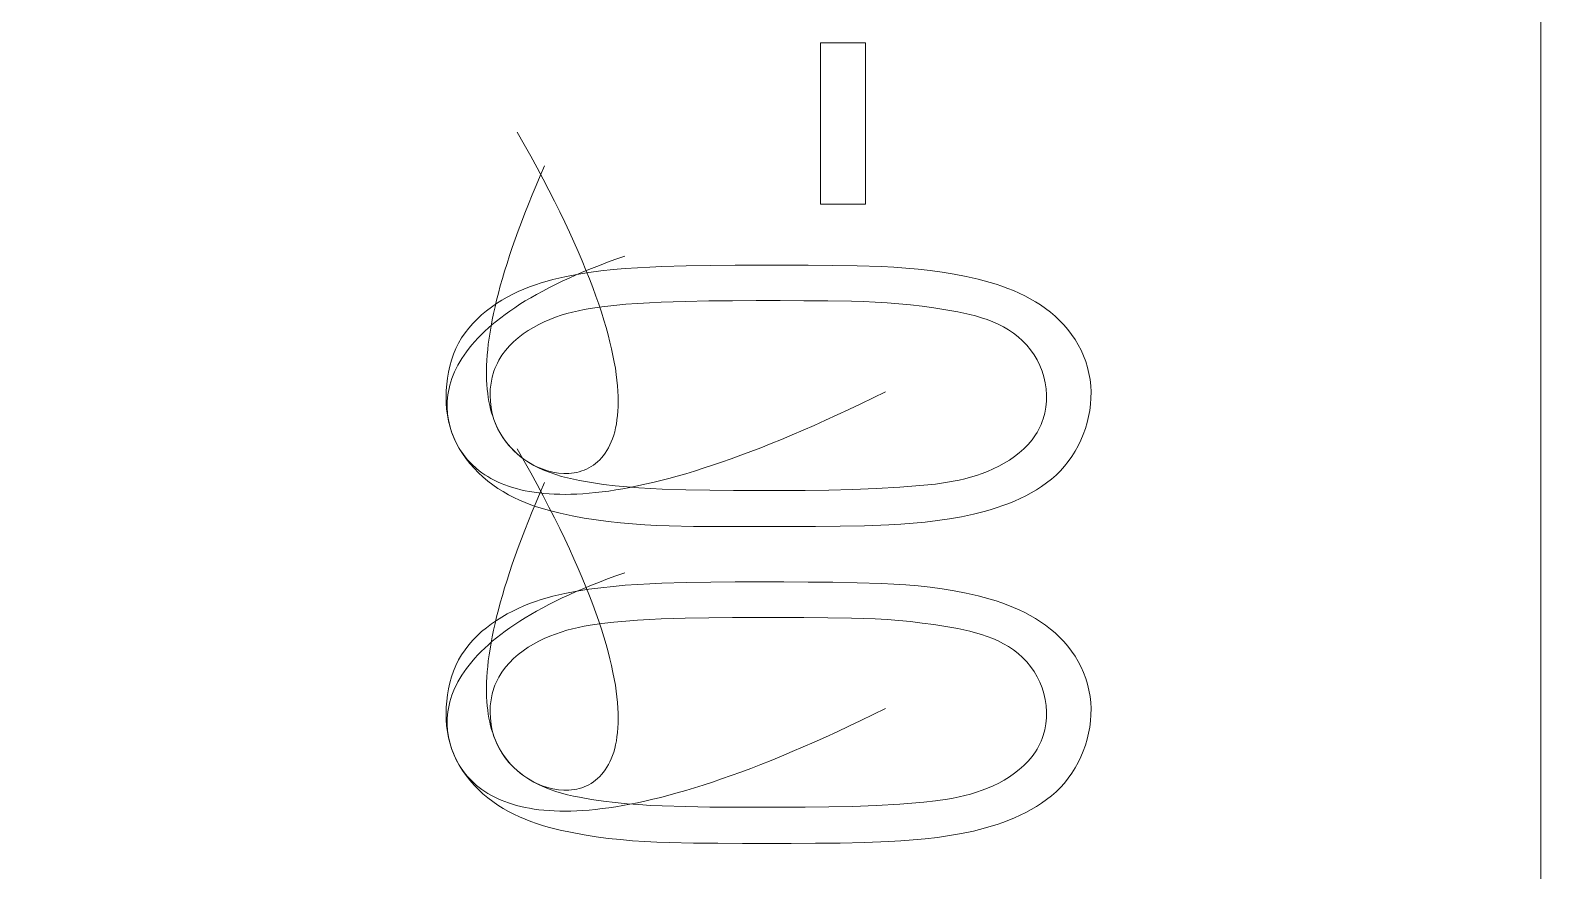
# Model space of a CAD drawing. Header units: millimetres. Extents: x 42356 to 50646, y 31507 to 39566.
# Drawn here: x 47896.203 to 47899.526, y 33828.613 to 33830.461 of the extents above; entities that cross this region are included whole.
import ezdxf

# ---------------------------------------------------------------- set-up
doc = ezdxf.new("R2010")
doc.units = ezdxf.units.MM
doc.set_wipeout_variables(frame=1)
doc.layers.add('000-PI-Oprema', color=30, linetype='Continuous', lineweight=5)

# ---------------------------------------------------------------- blocks, each defined once
blk = doc.blocks.new('6ES7193-6PA00-0AA0')
blk.add_wipeout([(47315.5808, 38480.0409), (47322.5808, 38480.0409), (47322.5808, 38362.9039), (47315.5808, 38362.9039)])
at = {"layer": '000-PI-Oprema'}
for p, q in [((47322.5808, 38362.9039), (47322.5808, 38480.0409)), ((47320.9963, 38436.1665), (47320.9963, 38435.8111)), ((47321.0953, 38436.1665), (47320.9963, 38436.1665)), ((47321.0953, 38435.8111), (47321.0953, 38436.1665)), ((47320.9963, 38435.8111), (47321.0953, 38435.8111)), ((47320.1727, 38435.388), (47320.1727, 38435.3871)), ((47321.5914, 38435.3937), (47321.5914, 38435.3947)), ((47320.1727, 38434.6914), (47320.1727, 38434.6904)), ((47321.5914, 38434.6971), (47321.5914, 38434.698))]:
    blk.add_line(p, q, dxfattribs=at)
for points in [[(47320.3292, 38435.9696), (47320.3443, 38435.9429), (47320.3589, 38435.9168), (47320.3728, 38435.8913), (47320.3862, 38435.8663), (47320.3989, 38435.842), (47320.4111, 38435.8181), (47320.4227, 38435.7948), (47320.4337, 38435.7721), (47320.4441, 38435.7499), (47320.454, 38435.7282), (47320.4633, 38435.7071), (47320.4722, 38435.6865), (47320.4805, 38435.6664), (47320.4882, 38435.6468), (47320.4955, 38435.6277), (47320.5023, 38435.6092), (47320.5086, 38435.5911), (47320.5144, 38435.5735), (47320.5198, 38435.5565), (47320.5247, 38435.5399), (47320.5291, 38435.5238), (47320.5332, 38435.5082), (47320.5368, 38435.493), (47320.5399, 38435.4783), (47320.5427, 38435.4641), (47320.5451, 38435.4503), (47320.547, 38435.437), (47320.5486, 38435.4242), (47320.5498, 38435.4117), (47320.5507, 38435.3998), (47320.5512, 38435.3882), (47320.5514, 38435.3771), (47320.5512, 38435.3664), (47320.5507, 38435.3561), (47320.5499, 38435.3463), (47320.5487, 38435.3368), (47320.5473, 38435.3278), (47320.5456, 38435.3191), (47320.5436, 38435.3109), (47320.5414, 38435.303), (47320.5389, 38435.2955), (47320.5361, 38435.2885), (47320.5331, 38435.2817), (47320.5299, 38435.2754), (47320.5265, 38435.2694), (47320.5228, 38435.2638), (47320.5189, 38435.2585), (47320.5149, 38435.2536), (47320.5106, 38435.2491), (47320.5062, 38435.2448), (47320.5017, 38435.241), (47320.4969, 38435.2374), (47320.492, 38435.2342), (47320.487, 38435.2313), (47320.4819, 38435.2287), (47320.4766, 38435.2265), (47320.4713, 38435.2245), (47320.4658, 38435.2228), (47320.4602, 38435.2215), (47320.4546, 38435.2204), (47320.4431, 38435.2192), (47320.4315, 38435.219), (47320.4197, 38435.22), (47320.4078, 38435.222), (47320.396, 38435.225), (47320.3842, 38435.2289), (47320.3726, 38435.2338), (47320.3613, 38435.2396), (47320.3503, 38435.2462), (47320.3397, 38435.2536), (47320.3296, 38435.2618), (47320.32, 38435.2708), (47320.311, 38435.2804), (47320.3027, 38435.2907), (47320.2952, 38435.3016), (47320.2886, 38435.3131), (47320.2829, 38435.3251), (47320.2781, 38435.3376), (47320.2744, 38435.3506), (47320.2718, 38435.3638), (47320.2702, 38435.3773), (47320.2696, 38435.3908), (47320.2701, 38435.4044), (47320.2716, 38435.4177), (47320.2742, 38435.4309), (47320.2779, 38435.4437), (47320.2801, 38435.45), (47320.2827, 38435.4561), (47320.2855, 38435.462), (47320.2885, 38435.4679), (47320.2954, 38435.479), (47320.3032, 38435.4896), (47320.3119, 38435.4995), (47320.3214, 38435.5089), (47320.3315, 38435.5177), (47320.3422, 38435.5258), (47320.3534, 38435.5334), (47320.3649, 38435.5404), (47320.3768, 38435.5468), (47320.3888, 38435.5526), (47320.4011, 38435.5579), (47320.4134, 38435.5627), (47320.4259, 38435.5669), (47320.4384, 38435.5707), (47320.4511, 38435.5741), (47320.4639, 38435.5771), (47320.4767, 38435.5797), (47320.4896, 38435.582), (47320.5155, 38435.5858), (47320.5416, 38435.5888), (47320.5678, 38435.5911), (47320.5939, 38435.593), (47320.62, 38435.5945), (47320.6462, 38435.5957), (47320.6984, 38435.5974), (47320.7507, 38435.5984), (47320.8029, 38435.599), (47320.8552, 38435.5992), (47320.9075, 38435.5992), (47320.9598, 38435.5989), (47321.0122, 38435.5985), (47321.0647, 38435.5978), (47321.0908, 38435.597), (47321.1168, 38435.596), (47321.1427, 38435.5944), (47321.1684, 38435.5924), (47321.1941, 38435.5899), (47321.2198, 38435.5869), (47321.2458, 38435.5833), (47321.272, 38435.5793), (47321.2984, 38435.5746), (47321.3115, 38435.5719), (47321.3246, 38435.5689), (47321.3375, 38435.5655), (47321.3503, 38435.5617), (47321.3629, 38435.5574), (47321.3751, 38435.5526), (47321.3871, 38435.5473), (47321.3987, 38435.5414), (47321.41, 38435.5348), (47321.4207, 38435.5275), (47321.431, 38435.5195), (47321.4408, 38435.5107), (47321.4499, 38435.5012), (47321.4584, 38435.491), (47321.466, 38435.4801), (47321.4729, 38435.4687), (47321.4789, 38435.4568), (47321.4838, 38435.4444), (47321.4878, 38435.4316), (47321.4907, 38435.4185), (47321.4926, 38435.4052), (47321.4935, 38435.3918), (47321.4933, 38435.3784), (47321.492, 38435.3651), (47321.4896, 38435.352), (47321.4862, 38435.3393), (47321.4841, 38435.333), (47321.4816, 38435.3269), (47321.479, 38435.3209), (47321.476, 38435.3151), (47321.4728, 38435.3094), (47321.4693, 38435.3038), (47321.4616, 38435.2931), (47321.453, 38435.283), (47321.4437, 38435.2735), (47321.4336, 38435.2646), (47321.4229, 38435.2563), (47321.4118, 38435.2486), (47321.4002, 38435.2414), (47321.3883, 38435.2349), (47321.3762, 38435.2289), (47321.364, 38435.2236), (47321.3517, 38435.2188), (47321.3392, 38435.2145), (47321.3266, 38435.2108), (47321.3139, 38435.2074), (47321.3012, 38435.2045), (47321.2884, 38435.2019), (47321.2755, 38435.1996), (47321.2495, 38435.1959), (47321.2234, 38435.1931), (47321.1973, 38435.1908), (47321.1711, 38435.1888), (47321.1188, 38435.1857), (47321.0666, 38435.1836), (47321.0144, 38435.1823), (47320.9623, 38435.1817), (47320.9101, 38435.1815), (47320.8578, 38435.1816), (47320.8053, 38435.1817), (47320.7527, 38435.1821), (47320.7004, 38435.1829), (47320.6484, 38435.1845), (47320.6225, 38435.1857), (47320.5967, 38435.1873), (47320.5709, 38435.1894), (47320.5449, 38435.1919), (47320.5188, 38435.1951)], [(47320.5188, 38435.1951), (47320.4925, 38435.1989), (47320.4661, 38435.2035), (47320.4529, 38435.2062), (47320.4399, 38435.2093), (47320.4269, 38435.2127), (47320.4142, 38435.2166), (47320.4016, 38435.2209), (47320.3893, 38435.2257), (47320.3774, 38435.231), (47320.3657, 38435.2369), (47320.3545, 38435.2435), (47320.3437, 38435.2507), (47320.3334, 38435.2586), (47320.3235, 38435.2673), (47320.3143, 38435.2768), (47320.3056, 38435.2871), (47320.2976, 38435.2983), (47320.2939, 38435.3042), (47320.2903, 38435.3104), (47320.2869, 38435.3168), (47320.2837, 38435.3234), (47320.2807, 38435.3304), (47320.2779, 38435.3375), (47320.2753, 38435.345), (47320.2729, 38435.3527), (47320.2707, 38435.3606), (47320.2688, 38435.3689), (47320.267, 38435.3774), (47320.2655, 38435.3862), (47320.2643, 38435.3953), (47320.2632, 38435.4048), (47320.2624, 38435.4145), (47320.2619, 38435.4245), (47320.2616, 38435.4349), (47320.2616, 38435.4455), (47320.2619, 38435.4565), (47320.2624, 38435.4678), (47320.2632, 38435.4795), (47320.2643, 38435.4915), (47320.2657, 38435.5038), (47320.2674, 38435.5165), (47320.2694, 38435.5296), (47320.2716, 38435.543), (47320.2742, 38435.5568), (47320.2771, 38435.5709), (47320.2804, 38435.5855), (47320.2839, 38435.6004), (47320.2878, 38435.6157), (47320.292, 38435.6314), (47320.2966, 38435.6475), (47320.3015, 38435.664), (47320.3068, 38435.681), (47320.3124, 38435.6983), (47320.3184, 38435.7161), (47320.3247, 38435.7342), (47320.3315, 38435.7528), (47320.3386, 38435.7719), (47320.3461, 38435.7914), (47320.354, 38435.8113), (47320.3622, 38435.8317), (47320.3709, 38435.8526), (47320.38, 38435.8739), (47320.3895, 38435.8957)], [(47321.1391, 38435.3988), (47321.1119, 38435.3853), (47321.085, 38435.3723), (47321.0587, 38435.3598), (47321.0329, 38435.3477), (47321.0075, 38435.3361), (47320.9826, 38435.3249), (47320.9581, 38435.3142), (47320.9342, 38435.3039), (47320.9107, 38435.2941), (47320.8876, 38435.2847), (47320.865, 38435.2757), (47320.8428, 38435.2672), (47320.8211, 38435.259), (47320.7998, 38435.2513), (47320.7789, 38435.244), (47320.7585, 38435.237), (47320.7385, 38435.2305), (47320.719, 38435.2243), (47320.6998, 38435.2186), (47320.6811, 38435.2132), (47320.6628, 38435.2081), (47320.6449, 38435.2035), (47320.6274, 38435.1991), (47320.6103, 38435.1952), (47320.5936, 38435.1916), (47320.5772, 38435.1883), (47320.5613, 38435.1854), (47320.5458, 38435.1828), (47320.5306, 38435.1805), (47320.5159, 38435.1785), (47320.5014, 38435.1769), (47320.4874, 38435.1755), (47320.4737, 38435.1745), (47320.4604, 38435.1737), (47320.4475, 38435.1733), (47320.4349, 38435.1731), (47320.4227, 38435.1732), (47320.4108, 38435.1736), (47320.3992, 38435.1742), (47320.388, 38435.1751), (47320.3771, 38435.1763), (47320.3666, 38435.1777), (47320.3564, 38435.1793), (47320.3465, 38435.1812), (47320.3369, 38435.1834), (47320.3277, 38435.1857), (47320.3187, 38435.1883), (47320.3101, 38435.1911), (47320.3018, 38435.1941), (47320.2937, 38435.1973), (47320.286, 38435.2007), (47320.2786, 38435.2043), (47320.2714, 38435.2081), (47320.2646, 38435.2121), (47320.258, 38435.2162), (47320.2517, 38435.2206), (47320.2457, 38435.225), (47320.2399, 38435.2297), (47320.2292, 38435.2394), (47320.2195, 38435.2497), (47320.2109, 38435.2606), (47320.2032, 38435.2719), (47320.1964, 38435.2837), (47320.1906, 38435.2958), (47320.1856, 38435.3083), (47320.1815, 38435.3211), (47320.1782, 38435.3341), (47320.1757, 38435.3474), (47320.174, 38435.3608), (47320.173, 38435.3743), (47320.1727, 38435.3879), (47320.1731, 38435.4016), (47320.1741, 38435.4152), (47320.1757, 38435.4287), (47320.178, 38435.4422), (47320.181, 38435.4554), (47320.1847, 38435.4684), (47320.1891, 38435.4812), (47320.1943, 38435.4936), (47320.2002, 38435.5056), (47320.2069, 38435.5171), (47320.2144, 38435.5282), (47320.2226, 38435.5388), (47320.2315, 38435.549), (47320.241, 38435.5586), (47320.251, 38435.5678), (47320.2615, 38435.5766), (47320.2724, 38435.5848), (47320.2837, 38435.5926), (47320.2953, 38435.5999), (47320.3072, 38435.6068), (47320.3194, 38435.6131), (47320.3316, 38435.619), (47320.3441, 38435.6244), (47320.3566, 38435.6294), (47320.3693, 38435.634), (47320.382, 38435.6382), (47320.3949, 38435.6421), (47320.4079, 38435.6456), (47320.434, 38435.6517), (47320.4604, 38435.6567), (47320.4869, 38435.661), (47320.5135, 38435.6645), (47320.5402, 38435.6674), (47320.567, 38435.6697), (47320.5938, 38435.6716), (47320.6206, 38435.673), (47320.6475, 38435.6742), (47320.7012, 38435.6757), (47320.7549, 38435.6767), (47320.8086, 38435.6773), (47320.8622, 38435.6774), (47320.9159, 38435.6772), (47320.9696, 38435.6769), (47321.0234, 38435.6764), (47321.0772, 38435.6756), (47321.1309, 38435.6739), (47321.1577, 38435.6725), (47321.1844, 38435.6707), (47321.211, 38435.6684), (47321.2375, 38435.6655), (47321.2639, 38435.6619), (47321.2904, 38435.6576), (47321.3168, 38435.6524), (47321.3432, 38435.6464), (47321.3695, 38435.6392), (47321.3826, 38435.6352), (47321.3955, 38435.6309), (47321.4083, 38435.6262), (47321.4209, 38435.6211), (47321.4333, 38435.6157), (47321.4455, 38435.6098), (47321.4574, 38435.6035), (47321.469, 38435.5968), (47321.4804, 38435.5896), (47321.4914, 38435.5819), (47321.502, 38435.5737), (47321.5123, 38435.5649), (47321.5222, 38435.5557), (47321.5315, 38435.5458), (47321.5404, 38435.5355), (47321.5487, 38435.5248), (47321.5564, 38435.5136), (47321.5634, 38435.5019), (47321.5697, 38435.49), (47321.5752, 38435.4776), (47321.5799, 38435.465), (47321.5838, 38435.452), (47321.5869, 38435.4389), (47321.5892, 38435.4256), (47321.5907, 38435.4121), (47321.5914, 38435.3985), (47321.5913, 38435.3849), (47321.5904, 38435.3713), (47321.5887, 38435.3578), (47321.5862, 38435.3443), (47321.583, 38435.331), (47321.5791, 38435.3179), (47321.5745, 38435.305), (47321.5692, 38435.2924), (47321.5632, 38435.2801), (47321.5566, 38435.2681), (47321.5494, 38435.2566), (47321.5415, 38435.2455), (47321.533, 38435.235), (47321.524, 38435.225), (47321.5144, 38435.2156), (47321.5043, 38435.2067), (47321.4938, 38435.1983), (47321.4828, 38435.1905), (47321.4715, 38435.1832), (47321.4598, 38435.1763), (47321.4478, 38435.1699), (47321.4355, 38435.1639), (47321.4231, 38435.1584), (47321.4105, 38435.1532), (47321.3977, 38435.1484), (47321.3849, 38435.144), (47321.372, 38435.1399), (47321.359, 38435.1361), (47321.3329, 38435.1294), (47321.3066, 38435.1238), (47321.2802, 38435.1192), (47321.2536, 38435.1154), (47321.2269, 38435.1123), (47321.2002, 38435.1099), (47321.1734, 38435.1079), (47321.1466, 38435.1063), (47321.0929, 38435.1041), (47321.0393, 38435.1029), (47320.9856, 38435.1024), (47320.9319, 38435.1021), (47320.8782, 38435.1021), (47320.8245, 38435.1022), (47320.7708, 38435.1024), (47320.7171, 38435.1028), (47320.6634, 38435.1039), (47320.6366, 38435.1049), (47320.6098, 38435.1062)], [(47320.6098, 38435.1062), (47320.5831, 38435.108), (47320.5563, 38435.1104), (47320.5296, 38435.1133), (47320.503, 38435.1168), (47320.4765, 38435.121), (47320.45, 38435.1259), (47320.4237, 38435.1316), (47320.3975, 38435.1382), (47320.3846, 38435.1419), (47320.3718, 38435.146), (47320.3591, 38435.1504), (47320.3465, 38435.1552), (47320.3341, 38435.1605), (47320.3219, 38435.1662), (47320.3099, 38435.1724), (47320.2982, 38435.1791), (47320.2866, 38435.1863), (47320.2754, 38435.1941), (47320.2644, 38435.2025), (47320.2539, 38435.2114), (47320.2438, 38435.2207), (47320.2342, 38435.2305), (47320.2251, 38435.2408), (47320.2166, 38435.2515), (47320.2087, 38435.2627), (47320.2016, 38435.2742), (47320.1951, 38435.2861), (47320.1895, 38435.2983), (47320.1847, 38435.3108), (47320.1809, 38435.3237), (47320.1779, 38435.3369), (47320.176, 38435.3503), (47320.1751, 38435.3639), (47320.1754, 38435.3778), (47320.1768, 38435.3919), (47320.1779, 38435.399), (47320.1794, 38435.4061), (47320.1812, 38435.4133), (47320.1833, 38435.4205), (47320.1857, 38435.4278), (47320.1884, 38435.4351), (47320.1915, 38435.4424), (47320.195, 38435.4498), (47320.1988, 38435.4572), (47320.203, 38435.4646), (47320.2075, 38435.472), (47320.2124, 38435.4794), (47320.2177, 38435.4868), (47320.2234, 38435.4943), (47320.2294, 38435.5018), (47320.2359, 38435.5092), (47320.2428, 38435.5167), (47320.2501, 38435.5242), (47320.2578, 38435.5317), (47320.2659, 38435.5391), (47320.2745, 38435.5466), (47320.2835, 38435.5541), (47320.2929, 38435.5615), (47320.3028, 38435.5689), (47320.3132, 38435.5763), (47320.324, 38435.5837), (47320.3353, 38435.5911), (47320.347, 38435.5984), (47320.3593, 38435.6057), (47320.372, 38435.613), (47320.3853, 38435.6203), (47320.399, 38435.6275), (47320.4133, 38435.6347), (47320.4281, 38435.6418), (47320.4434, 38435.6489), (47320.4592, 38435.6559), (47320.4755, 38435.6629), (47320.4924, 38435.6699), (47320.5099, 38435.6768), (47320.5279, 38435.6836), (47320.5465, 38435.6904), (47320.5656, 38435.6971)], [(47320.3292, 38435.2729), (47320.3443, 38435.2462), (47320.3589, 38435.2202), (47320.3728, 38435.1946), (47320.3862, 38435.1697), (47320.3989, 38435.1453), (47320.4111, 38435.1215), (47320.4227, 38435.0982), (47320.4337, 38435.0754), (47320.4441, 38435.0532), (47320.454, 38435.0316), (47320.4633, 38435.0104), (47320.4722, 38434.9898), (47320.4805, 38434.9697), (47320.4882, 38434.9501), (47320.4955, 38434.9311), (47320.5023, 38434.9125), (47320.5086, 38434.8945), (47320.5144, 38434.8769), (47320.5198, 38434.8598), (47320.5247, 38434.8432), (47320.5291, 38434.8271), (47320.5332, 38434.8115), (47320.5368, 38434.7964), (47320.5399, 38434.7817), (47320.5427, 38434.7675), (47320.5451, 38434.7537), (47320.547, 38434.7404), (47320.5486, 38434.7275), (47320.5498, 38434.7151), (47320.5507, 38434.7031), (47320.5512, 38434.6916), (47320.5514, 38434.6804), (47320.5512, 38434.6698), (47320.5507, 38434.6595), (47320.5499, 38434.6496), (47320.5487, 38434.6402), (47320.5473, 38434.6311), (47320.5456, 38434.6225), (47320.5436, 38434.6142), (47320.5414, 38434.6064), (47320.5389, 38434.5989), (47320.5361, 38434.5918), (47320.5331, 38434.5851), (47320.5299, 38434.5787), (47320.5265, 38434.5728), (47320.5228, 38434.5671), (47320.5189, 38434.5619), (47320.5149, 38434.557), (47320.5106, 38434.5524), (47320.5062, 38434.5482), (47320.5017, 38434.5443), (47320.4969, 38434.5408), (47320.492, 38434.5375), (47320.487, 38434.5346), (47320.4819, 38434.5321), (47320.4766, 38434.5298), (47320.4713, 38434.5278), (47320.4658, 38434.5262), (47320.4602, 38434.5248), (47320.4546, 38434.5238), (47320.4431, 38434.5225), (47320.4315, 38434.5224), (47320.4197, 38434.5233), (47320.4078, 38434.5253), (47320.396, 38434.5283), (47320.3842, 38434.5323), (47320.3726, 38434.5371), (47320.3613, 38434.5429), (47320.3503, 38434.5495), (47320.3397, 38434.557), (47320.3296, 38434.5652), (47320.32, 38434.5741), (47320.311, 38434.5837), (47320.3027, 38434.594), (47320.2952, 38434.6049), (47320.2886, 38434.6164), (47320.2829, 38434.6285), (47320.2781, 38434.641), (47320.2744, 38434.6539), (47320.2718, 38434.6672), (47320.2702, 38434.6806), (47320.2696, 38434.6942), (47320.2701, 38434.7077), (47320.2716, 38434.7211), (47320.2742, 38434.7343), (47320.2779, 38434.7471), (47320.2801, 38434.7533), (47320.2827, 38434.7594), (47320.2855, 38434.7654), (47320.2885, 38434.7712), (47320.2954, 38434.7824), (47320.3032, 38434.7929), (47320.3119, 38434.8029), (47320.3214, 38434.8123), (47320.3315, 38434.821), (47320.3422, 38434.8292), (47320.3534, 38434.8367), (47320.3649, 38434.8437), (47320.3768, 38434.8501), (47320.3888, 38434.856), (47320.4011, 38434.8613), (47320.4134, 38434.866), (47320.4259, 38434.8703), (47320.4384, 38434.8741), (47320.4511, 38434.8774), (47320.4639, 38434.8804), (47320.4767, 38434.8831), (47320.4896, 38434.8854), (47320.5155, 38434.8892), (47320.5416, 38434.8921), (47320.5678, 38434.8944), (47320.5939, 38434.8963), (47320.62, 38434.8979), (47320.6462, 38434.8991), (47320.6984, 38434.9008), (47320.7507, 38434.9017), (47320.8029, 38434.9023), (47320.8552, 38434.9026), (47320.9075, 38434.9025), (47320.9598, 38434.9023), (47321.0122, 38434.9019), (47321.0647, 38434.9011), (47321.0908, 38434.9004), (47321.1168, 38434.8993), (47321.1427, 38434.8978), (47321.1684, 38434.8958), (47321.1941, 38434.8932), (47321.2198, 38434.8902), (47321.2458, 38434.8867), (47321.272, 38434.8827), (47321.2984, 38434.878), (47321.3115, 38434.8752), (47321.3246, 38434.8722), (47321.3375, 38434.8688), (47321.3503, 38434.865), (47321.3629, 38434.8608), (47321.3751, 38434.856), (47321.3871, 38434.8507), (47321.3987, 38434.8447), (47321.41, 38434.8382), (47321.4207, 38434.8309), (47321.431, 38434.8229), (47321.4408, 38434.8141), (47321.4499, 38434.8045), (47321.4584, 38434.7943), (47321.466, 38434.7835), (47321.4729, 38434.7721), (47321.4789, 38434.7602), (47321.4838, 38434.7478), (47321.4878, 38434.735), (47321.4907, 38434.7218), (47321.4926, 38434.7085), (47321.4935, 38434.6951), (47321.4933, 38434.6818), (47321.492, 38434.6685), (47321.4896, 38434.6554), (47321.4862, 38434.6426), (47321.4841, 38434.6364), (47321.4816, 38434.6303), (47321.479, 38434.6243), (47321.476, 38434.6184), (47321.4728, 38434.6127), (47321.4693, 38434.6072), (47321.4616, 38434.5965), (47321.453, 38434.5864), (47321.4437, 38434.5769), (47321.4336, 38434.568), (47321.4229, 38434.5596), (47321.4118, 38434.5519), (47321.4002, 38434.5448), (47321.3883, 38434.5382), (47321.3762, 38434.5323), (47321.364, 38434.527), (47321.3517, 38434.5222), (47321.3392, 38434.5179), (47321.3266, 38434.5141), (47321.3139, 38434.5108), (47321.3012, 38434.5078), (47321.2884, 38434.5052), (47321.2755, 38434.503), (47321.2495, 38434.4993), (47321.2234, 38434.4964), (47321.1973, 38434.4941), (47321.1711, 38434.4921), (47321.1188, 38434.489), (47321.0666, 38434.4869), (47321.0144, 38434.4857), (47320.9623, 38434.4851), (47320.9101, 38434.4849), (47320.8578, 38434.4849), (47320.8053, 38434.4851), (47320.7527, 38434.4854), (47320.7004, 38434.4863), (47320.6484, 38434.4879), (47320.6225, 38434.4891), (47320.5967, 38434.4907), (47320.5709, 38434.4927), (47320.5449, 38434.4953), (47320.5188, 38434.4984)], [(47320.5188, 38434.4984), (47320.4925, 38434.5022), (47320.4661, 38434.5069), (47320.4529, 38434.5096), (47320.4399, 38434.5126), (47320.4269, 38434.5161), (47320.4142, 38434.5199), (47320.4016, 38434.5242), (47320.3893, 38434.529), (47320.3774, 38434.5343), (47320.3657, 38434.5403), (47320.3545, 38434.5468), (47320.3437, 38434.554), (47320.3334, 38434.562), (47320.3235, 38434.5706), (47320.3143, 38434.5801), (47320.3056, 38434.5904), (47320.2976, 38434.6016), (47320.2939, 38434.6075), (47320.2903, 38434.6137), (47320.2869, 38434.6201), (47320.2837, 38434.6268), (47320.2807, 38434.6337), (47320.2779, 38434.6409), (47320.2753, 38434.6483), (47320.2729, 38434.656), (47320.2707, 38434.664), (47320.2688, 38434.6722), (47320.267, 38434.6808), (47320.2655, 38434.6896), (47320.2643, 38434.6987), (47320.2632, 38434.7081), (47320.2624, 38434.7178), (47320.2619, 38434.7279), (47320.2616, 38434.7382), (47320.2616, 38434.7489), (47320.2619, 38434.7599), (47320.2624, 38434.7712), (47320.2632, 38434.7828), (47320.2643, 38434.7948), (47320.2657, 38434.8072), (47320.2674, 38434.8199), (47320.2694, 38434.8329), (47320.2716, 38434.8464), (47320.2742, 38434.8601), (47320.2771, 38434.8743), (47320.2804, 38434.8888), (47320.2839, 38434.9038), (47320.2878, 38434.9191), (47320.292, 38434.9348), (47320.2966, 38434.9509), (47320.3015, 38434.9674), (47320.3068, 38434.9843), (47320.3124, 38435.0016), (47320.3184, 38435.0194), (47320.3247, 38435.0376), (47320.3315, 38435.0562), (47320.3386, 38435.0753), (47320.3461, 38435.0947), (47320.354, 38435.1147), (47320.3622, 38435.1351), (47320.3709, 38435.1559), (47320.38, 38435.1772), (47320.3895, 38435.199)], [(47321.1391, 38434.7022), (47321.1119, 38434.6887), (47321.085, 38434.6757), (47321.0587, 38434.6631), (47321.0329, 38434.6511), (47321.0075, 38434.6394), (47320.9826, 38434.6283), (47320.9581, 38434.6176), (47320.9342, 38434.6073), (47320.9107, 38434.5975), (47320.8876, 38434.5881), (47320.865, 38434.5791), (47320.8428, 38434.5705), (47320.8211, 38434.5624), (47320.7998, 38434.5546), (47320.7789, 38434.5473), (47320.7585, 38434.5404), (47320.7385, 38434.5338), (47320.719, 38434.5277), (47320.6998, 38434.5219), (47320.6811, 38434.5165), (47320.6628, 38434.5115), (47320.6449, 38434.5068), (47320.6274, 38434.5025), (47320.6103, 38434.4985), (47320.5936, 38434.4949), (47320.5772, 38434.4917), (47320.5613, 38434.4887), (47320.5458, 38434.4861), (47320.5306, 38434.4838), (47320.5159, 38434.4819), (47320.5014, 38434.4802), (47320.4874, 38434.4789), (47320.4737, 38434.4778), (47320.4604, 38434.4771), (47320.4475, 38434.4766), (47320.4349, 38434.4764), (47320.4227, 38434.4765), (47320.4108, 38434.4769), (47320.3992, 38434.4776), (47320.388, 38434.4785), (47320.3771, 38434.4796), (47320.3666, 38434.481), (47320.3564, 38434.4827), (47320.3465, 38434.4846), (47320.3369, 38434.4867), (47320.3277, 38434.4891), (47320.3187, 38434.4917), (47320.3101, 38434.4944), (47320.3018, 38434.4975), (47320.2937, 38434.5007), (47320.286, 38434.5041), (47320.2786, 38434.5077), (47320.2714, 38434.5115), (47320.2646, 38434.5154), (47320.258, 38434.5196), (47320.2517, 38434.5239), (47320.2457, 38434.5284), (47320.2399, 38434.533), (47320.2292, 38434.5428), (47320.2195, 38434.5531), (47320.2109, 38434.5639), (47320.2032, 38434.5753), (47320.1964, 38434.587), (47320.1906, 38434.5992), (47320.1856, 38434.6117), (47320.1815, 38434.6244), (47320.1782, 38434.6375), (47320.1757, 38434.6507), (47320.174, 38434.6642), (47320.173, 38434.6777), (47320.1727, 38434.6913), (47320.1731, 38434.7049), (47320.1741, 38434.7185), (47320.1757, 38434.7321), (47320.178, 38434.7455), (47320.181, 38434.7588), (47320.1847, 38434.7718), (47320.1891, 38434.7845), (47320.1943, 38434.7969), (47320.2002, 38434.8089), (47320.2069, 38434.8205), (47320.2144, 38434.8315), (47320.2226, 38434.8422), (47320.2315, 38434.8523), (47320.241, 38434.862), (47320.251, 38434.8712), (47320.2615, 38434.8799), (47320.2724, 38434.8882), (47320.2837, 38434.896), (47320.2953, 38434.9033), (47320.3072, 38434.9101), (47320.3194, 38434.9165), (47320.3316, 38434.9224), (47320.3441, 38434.9278), (47320.3566, 38434.9328), (47320.3693, 38434.9374), (47320.382, 38434.9416), (47320.3949, 38434.9454), (47320.4079, 38434.9489), (47320.434, 38434.955), (47320.4604, 38434.9601), (47320.4869, 38434.9643), (47320.5135, 38434.9678), (47320.5402, 38434.9707), (47320.567, 38434.9731), (47320.5938, 38434.9749), (47320.6206, 38434.9764), (47320.6475, 38434.9775), (47320.7012, 38434.9791), (47320.7549, 38434.9801), (47320.8086, 38434.9806), (47320.8622, 38434.9807), (47320.9159, 38434.9806), (47320.9696, 38434.9802), (47321.0234, 38434.9797), (47321.0772, 38434.9789), (47321.1309, 38434.9772), (47321.1577, 38434.9759), (47321.1844, 38434.9741), (47321.211, 38434.9718), (47321.2375, 38434.9689), (47321.2639, 38434.9653), (47321.2904, 38434.9609), (47321.3168, 38434.9558), (47321.3432, 38434.9497), (47321.3695, 38434.9426), (47321.3826, 38434.9386), (47321.3955, 38434.9342), (47321.4083, 38434.9295), (47321.4209, 38434.9245), (47321.4333, 38434.919), (47321.4455, 38434.9132), (47321.4574, 38434.9069), (47321.469, 38434.9001), (47321.4804, 38434.8929), (47321.4914, 38434.8852), (47321.502, 38434.877), (47321.5123, 38434.8683), (47321.5222, 38434.859), (47321.5315, 38434.8492), (47321.5404, 38434.8389), (47321.5487, 38434.8281), (47321.5564, 38434.8169), (47321.5634, 38434.8053), (47321.5697, 38434.7933), (47321.5752, 38434.781), (47321.5799, 38434.7683), (47321.5838, 38434.7554), (47321.5869, 38434.7422), (47321.5892, 38434.7289), (47321.5907, 38434.7154), (47321.5914, 38434.7019), (47321.5913, 38434.6883), (47321.5904, 38434.6747), (47321.5887, 38434.6611), (47321.5862, 38434.6477), (47321.583, 38434.6344), (47321.5791, 38434.6212), (47321.5745, 38434.6083), (47321.5692, 38434.5957), (47321.5632, 38434.5834), (47321.5566, 38434.5715), (47321.5494, 38434.56), (47321.5415, 38434.5489), (47321.533, 38434.5383), (47321.524, 38434.5283), (47321.5144, 38434.5189), (47321.5043, 38434.51), (47321.4938, 38434.5017), (47321.4828, 38434.4939), (47321.4715, 38434.4865), (47321.4598, 38434.4797), (47321.4478, 38434.4733), (47321.4355, 38434.4673), (47321.4231, 38434.4617), (47321.4105, 38434.4566), (47321.3977, 38434.4518), (47321.3849, 38434.4473), (47321.372, 38434.4432), (47321.359, 38434.4394), (47321.3329, 38434.4327), (47321.3066, 38434.4271), (47321.2802, 38434.4225), (47321.2536, 38434.4187), (47321.2269, 38434.4157), (47321.2002, 38434.4132), (47321.1734, 38434.4112), (47321.1466, 38434.4096), (47321.0929, 38434.4075), (47321.0393, 38434.4063), (47320.9856, 38434.4057), (47320.9319, 38434.4055), (47320.8782, 38434.4054), (47320.8245, 38434.4055), (47320.7708, 38434.4058), (47320.7171, 38434.4062), (47320.6634, 38434.4073), (47320.6366, 38434.4082), (47320.6098, 38434.4096)], [(47320.6098, 38434.4096), (47320.5831, 38434.4114), (47320.5563, 38434.4137), (47320.5296, 38434.4166), (47320.503, 38434.4202), (47320.4765, 38434.4243), (47320.45, 38434.4292), (47320.4237, 38434.4349), (47320.3975, 38434.4415), (47320.3846, 38434.4452), (47320.3718, 38434.4493), (47320.3591, 38434.4537), (47320.3465, 38434.4586), (47320.3341, 38434.4638), (47320.3219, 38434.4695), (47320.3099, 38434.4757), (47320.2982, 38434.4824), (47320.2866, 38434.4897), (47320.2754, 38434.4975), (47320.2644, 38434.5058), (47320.2539, 38434.5147), (47320.2438, 38434.5241), (47320.2342, 38434.5339), (47320.2251, 38434.5442), (47320.2166, 38434.5549), (47320.2087, 38434.566), (47320.2016, 38434.5775), (47320.1951, 38434.5894), (47320.1895, 38434.6016), (47320.1847, 38434.6142), (47320.1809, 38434.6271), (47320.1779, 38434.6402), (47320.176, 38434.6536), (47320.1751, 38434.6673), (47320.1754, 38434.6811), (47320.1768, 38434.6952), (47320.1779, 38434.7023), (47320.1794, 38434.7095), (47320.1812, 38434.7167), (47320.1833, 38434.7239), (47320.1857, 38434.7312), (47320.1884, 38434.7385), (47320.1915, 38434.7458), (47320.195, 38434.7531), (47320.1988, 38434.7605), (47320.203, 38434.7679), (47320.2075, 38434.7753), (47320.2124, 38434.7828), (47320.2177, 38434.7902), (47320.2234, 38434.7977), (47320.2294, 38434.8051), (47320.2359, 38434.8126), (47320.2428, 38434.8201), (47320.2501, 38434.8275), (47320.2578, 38434.835), (47320.2659, 38434.8425), (47320.2745, 38434.85), (47320.2835, 38434.8574), (47320.2929, 38434.8649), (47320.3028, 38434.8723), (47320.3132, 38434.8797), (47320.324, 38434.8871), (47320.3353, 38434.8944), (47320.347, 38434.9018), (47320.3593, 38434.9091), (47320.372, 38434.9164), (47320.3853, 38434.9236), (47320.399, 38434.9308), (47320.4133, 38434.938), (47320.4281, 38434.9452), (47320.4434, 38434.9523), (47320.4592, 38434.9593), (47320.4755, 38434.9663), (47320.4924, 38434.9732), (47320.5099, 38434.9801), (47320.5279, 38434.987), (47320.5465, 38434.9937), (47320.5656, 38435.0005)]]:
    blk.add_lwpolyline(points, dxfattribs=at)

msp = doc.modelspace()

# ---------------------------------------------------------------- block references
at = {"layer": '000-PI-Oprema'}
msp.add_blockref('6ES7193-6PA00-0AA0', (576.9451, -4605.7324), dxfattribs=at)

doc.saveas('drawing.dxf')
